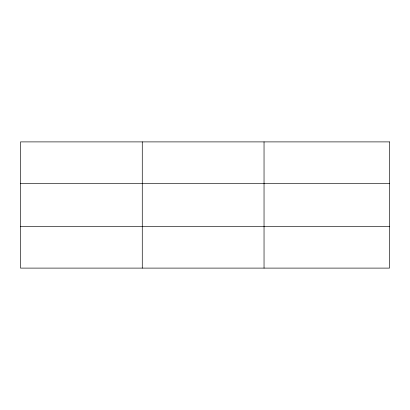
<?xml version="1.0" encoding="UTF-8"?>
<svg xmlns="http://www.w3.org/2000/svg" width="410" height="410" viewBox="0 0 410 410"><rect width="100%" height="100%" fill="white"/><g stroke="black" fill="none" stroke-linecap="round" stroke-linejoin="round"><path stroke-width="0.61" d="M142.27 268.104L142.27 141.896M264.04 268.104L264.04 141.896M20.5 183.547L389.5 183.547M20.5 226.453L389.5 226.453M389.5 141.896L389.5 268.104L20.5 268.104L20.5 141.896L389.5 141.896"/></g></svg>
